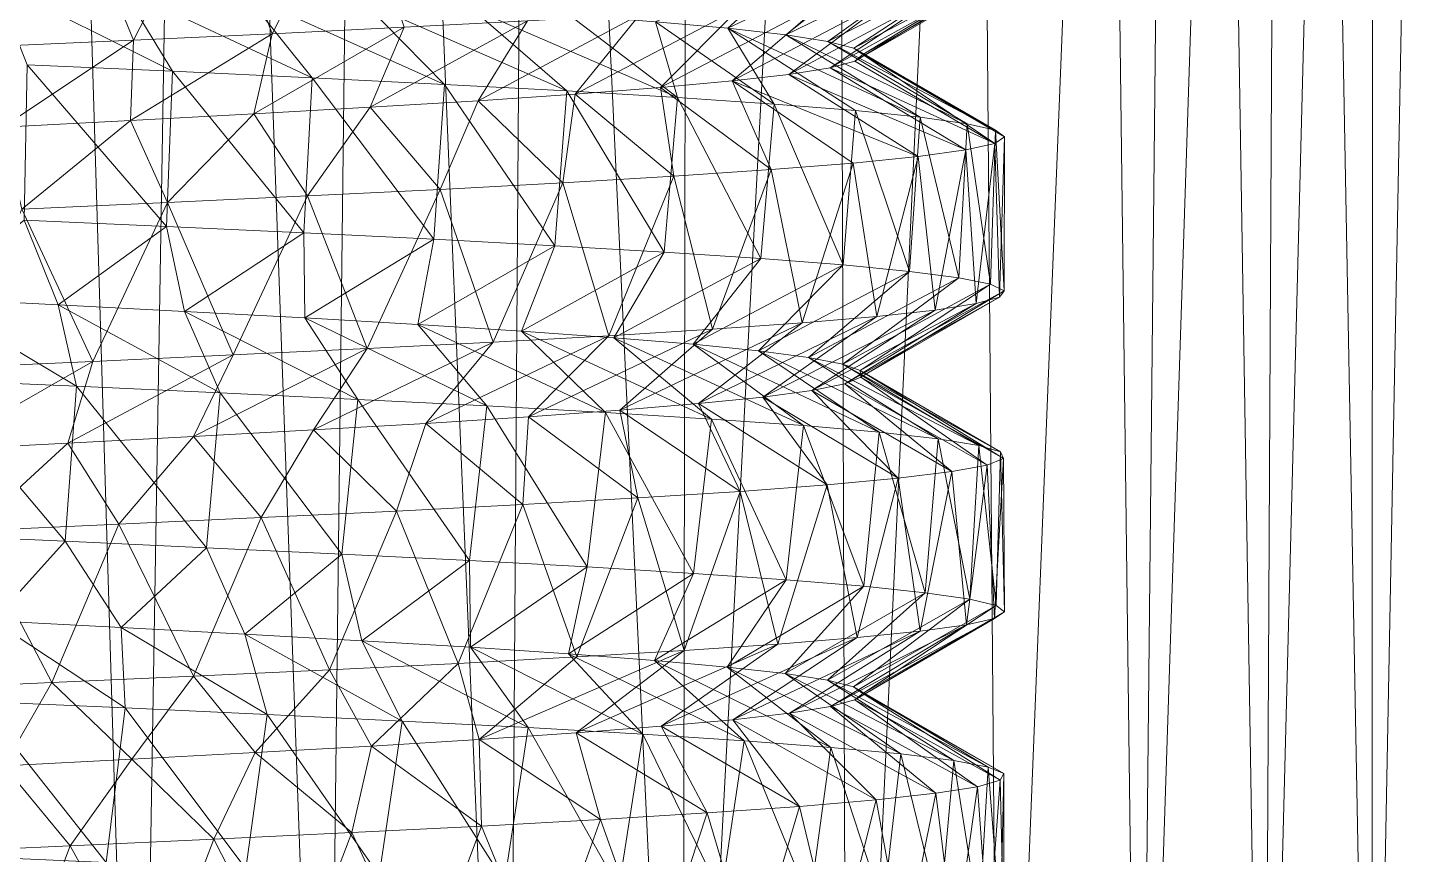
# Model space of a CAD drawing. Header units: millimetres. Extents: x -104 to 115, y -53 to 68.
# Drawn here: x 8.24 to 29.69, y -41.31 to -28.54 of the extents above; entities that cross this region are included whole.
import ezdxf

# ---------------------------------------------------------------- set-up
doc = ezdxf.new("R2010")
doc.units = ezdxf.units.MM

msp = doc.modelspace()

# ---------------------------------------------------------------- linework, layer by layer
at = {"color": 7, "lineweight": 0}
for points in [[(8.201, 5.105, -54.715), (6.998, -52.538, -54.806), (9.95, -52.538, -54.485), (8.201, 5.105, -54.715)], [(8.201, 5.105, -0.132), (9.95, -52.538, -0.361), (6.998, -52.538, -0.04), (8.201, 5.105, -0.132)], [(8.201, 5.105, -54.715), (9.95, -52.538, -54.485), (10.863, 2.443, -54.32), (8.201, 5.105, -54.715)], [(10.863, 2.443, -0.527), (9.95, -52.538, -0.361), (8.201, 5.105, -0.132), (10.863, 2.443, -0.527)], [(10.863, 2.443, -54.32), (9.95, -52.538, -54.485), (12.85, -52.538, -53.847), (10.863, 2.443, -54.32)], [(10.863, 2.443, -0.527), (12.85, -52.538, -1), (9.95, -52.538, -0.361), (10.863, 2.443, -0.527)], [(10.863, 2.443, -54.32), (12.85, -52.538, -53.847), (13.474, -0.167, -53.666), (10.863, 2.443, -54.32)], [(13.474, -0.167, -1.181), (12.85, -52.538, -1), (10.863, 2.443, -0.527), (13.474, -0.167, -1.181)], [(13.474, -0.167, -53.666), (12.85, -52.538, -53.847), (15.664, -52.538, -52.899), (13.474, -0.167, -53.666)], [(13.474, -0.167, -1.181), (15.664, -52.538, -1.948), (12.85, -52.538, -1), (13.474, -0.167, -1.181)], [(13.474, -0.167, -53.666), (15.664, -52.538, -52.899), (16.008, -2.701, -52.759), (13.474, -0.167, -53.666)], [(16.008, -2.701, -2.087), (15.664, -52.538, -1.948), (13.474, -0.167, -1.181), (16.008, -2.701, -2.087)], [(16.008, -2.701, -52.759), (15.664, -52.538, -52.899), (18.359, -52.538, -51.652), (16.008, -2.701, -52.759)], [(16.008, -2.701, -2.087), (18.359, -52.538, -3.194), (15.664, -52.538, -1.948), (16.008, -2.701, -2.087)], [(16.008, -2.701, -52.759), (18.359, -52.538, -51.652), (18.441, -5.134, -51.609), (16.008, -2.701, -52.759)], [(18.441, -5.134, -3.238), (18.359, -52.538, -3.194), (16.008, -2.701, -2.087), (18.441, -5.134, -3.238)], [(18.441, -5.134, -51.609), (18.359, -52.538, -51.652), (20.749, -7.442, -50.225), (18.441, -5.134, -51.609)], [(20.749, -7.442, -4.622), (18.359, -52.538, -3.194), (18.441, -5.134, -3.238), (20.749, -7.442, -4.622)], [(20.749, -7.442, -50.225), (18.359, -52.538, -51.652), (20.903, -52.538, -50.121), (20.749, -7.442, -50.225)], [(20.749, -7.442, -4.622), (20.903, -52.538, -4.725), (18.359, -52.538, -3.194), (20.749, -7.442, -4.622)], [(20.749, -7.442, -50.225), (20.903, -52.538, -50.121), (22.911, -9.604, -48.622), (20.749, -7.442, -50.225)], [(22.911, -9.604, -6.225), (20.903, -52.538, -4.725), (20.749, -7.442, -4.622), (22.911, -9.604, -6.225)], [(22.911, -9.604, -48.622), (20.903, -52.538, -50.121), (23.267, -52.538, -48.324), (22.911, -9.604, -48.622)], [(22.911, -9.604, -6.225), (23.267, -52.538, -6.522), (20.903, -52.538, -4.725), (22.911, -9.604, -6.225)], [(22.911, -9.604, -48.622), (23.267, -52.538, -48.324), (24.905, -11.598, -46.815), (22.911, -9.604, -48.622)], [(24.905, -11.598, -8.032), (23.267, -52.538, -6.522), (22.911, -9.604, -6.225), (24.905, -11.598, -8.032)], [(24.905, -11.598, -46.815), (23.267, -52.538, -48.324), (25.423, -52.538, -46.282), (24.905, -11.598, -46.815)], [(24.905, -11.598, -8.032), (25.423, -52.538, -8.564), (23.267, -52.538, -6.522), (24.905, -11.598, -8.032)], [(24.905, -11.598, -46.815), (25.423, -52.538, -46.282), (25.833, -12.526, -45.84), (24.905, -11.598, -46.815)], [(25.833, -12.526, -9.007), (25.423, -52.538, -8.564), (24.905, -11.598, -8.032), (25.833, -12.526, -9.007)], [(25.833, -12.526, -45.84), (25.423, -52.538, -46.282), (26.712, -13.405, -44.82), (25.833, -12.526, -45.84)], [(26.712, -13.405, -10.026), (25.423, -52.538, -8.564), (25.833, -12.526, -9.007), (26.712, -13.405, -10.026)], [(26.712, -13.405, -44.82), (25.423, -52.538, -46.282), (27.345, -52.538, -44.019), (26.712, -13.405, -44.82)], [(26.712, -13.405, -10.026), (27.345, -52.538, -10.827), (25.423, -52.538, -8.564), (26.712, -13.405, -10.026)], [(26.712, -13.405, -44.82), (27.345, -52.538, -44.019), (27.54, -14.233, -43.759), (26.712, -13.405, -44.82)], [(27.54, -14.233, -11.087), (27.345, -52.538, -10.827), (26.712, -13.405, -10.026), (27.54, -14.233, -11.087)], [(27.54, -14.233, -43.759), (27.345, -52.538, -44.019), (28.315, -15.008, -42.659), (27.54, -14.233, -43.759)], [(28.315, -15.008, -12.188), (27.345, -52.538, -10.827), (27.54, -14.233, -11.087), (28.315, -15.008, -12.188)], [(28.315, -15.008, -42.659), (27.345, -52.538, -44.019), (29.011, -52.538, -41.562), (28.315, -15.008, -42.659)], [(28.315, -15.008, -12.188), (29.011, -52.538, -13.285), (27.345, -52.538, -10.827), (28.315, -15.008, -12.188)], [(28.315, -15.008, -42.659), (29.011, -52.538, -41.562), (29.035, -15.728, -41.522), (28.315, -15.008, -42.659)], [(29.035, -15.728, -13.325), (29.011, -52.538, -13.285), (28.315, -15.008, -12.188), (29.035, -15.728, -13.325)], [(29.035, -15.728, -41.522), (29.011, -52.538, -41.562), (29.699, -16.392, -40.351), (29.035, -15.728, -41.522)], [(29.699, -16.392, -14.496), (29.011, -52.538, -13.285), (29.035, -15.728, -13.325), (29.699, -16.392, -14.496)], [(29.699, -16.392, -40.351), (29.011, -52.538, -41.562), (30.402, -52.538, -38.938), (29.699, -16.392, -40.351)], [(29.699, -16.392, -14.496), (30.402, -52.538, -15.909), (29.011, -52.538, -13.285), (29.699, -16.392, -14.496)], [(13.265, -26.165, -43.475), (12.016, -28.628, -44.02), (11.134, -26.266, -44.339), (13.265, -26.165, -43.475)], [(13.265, -26.165, -43.475), (14.056, -28.529, -43.068), (12.016, -28.628, -44.02), (13.265, -26.165, -43.475)], [(8.909, -26.368, -44.922), (9.872, -28.727, -44.707), (7.659, -28.827, -45.119), (8.909, -26.368, -44.922)], [(11.134, -26.266, -44.339), (9.872, -28.727, -44.707), (8.909, -26.368, -44.922), (11.134, -26.266, -44.339)], [(11.134, -26.266, -44.339), (12.016, -28.628, -44.02), (9.872, -28.727, -44.707), (11.134, -26.266, -44.339)], [(20.501, -27.238, -17.774), (17.94, -28.442, -17.941), (19.061, -28.544, -19.626), (20.501, -27.238, -17.774)], [(20.501, -27.238, -17.774), (19.061, -28.544, -19.626), (21.597, -27.337, -19.74), (20.501, -27.238, -17.774)], [(21.597, -27.337, -19.74), (19.061, -28.544, -19.626), (19.955, -28.645, -21.441), (21.597, -27.337, -19.74)], [(21.597, -27.337, -19.74), (19.955, -28.645, -21.441), (22.438, -27.436, -21.828), (21.597, -27.337, -19.74)], [(22.438, -27.436, -21.828), (19.955, -28.645, -21.441), (20.606, -28.747, -23.357), (22.438, -27.436, -21.828)], [(22.438, -27.436, -21.828), (20.606, -28.747, -23.357), (23.008, -27.536, -24.006), (22.438, -27.436, -21.828)], [(23.008, -27.536, -24.006), (20.606, -28.747, -23.357), (21.005, -28.849, -25.341), (23.008, -27.536, -24.006)], [(23.008, -27.536, -24.006), (21.005, -28.849, -25.341), (23.299, -27.635, -26.239), (23.008, -27.536, -24.006)], [(23.299, -27.635, -26.239), (21.005, -28.849, -25.341), (21.144, -28.951, -27.359), (23.299, -27.635, -26.239)], [(23.299, -27.635, -26.239), (21.144, -28.951, -27.359), (23.307, -27.734, -28.49), (23.299, -27.635, -26.239)], [(10.472, -29.208, -10.302), (9.703, -27.933, -12.364), (7.723, -27.831, -11.949), (10.472, -29.208, -10.302)], [(10.472, -29.208, -10.302), (7.723, -27.831, -11.949), (8.226, -29.107, -9.806), (10.472, -29.208, -10.302)], [(23.03, -27.834, -30.725), (21.022, -29.052, -29.379), (20.639, -29.154, -31.366), (23.03, -27.834, -30.725)], [(23.03, -27.834, -30.725), (20.639, -29.154, -31.366), (22.474, -27.933, -32.906), (23.03, -27.834, -30.725)], [(23.307, -27.734, -28.49), (21.144, -28.951, -27.359), (21.022, -29.052, -29.379), (23.307, -27.734, -28.49)], [(23.307, -27.734, -28.49), (21.022, -29.052, -29.379), (23.03, -27.834, -30.725), (23.307, -27.734, -28.49)], [(12.635, -29.309, -11.083), (11.613, -28.035, -13.031), (9.703, -27.933, -12.364), (12.635, -29.309, -11.083)], [(12.635, -29.309, -11.083), (9.703, -27.933, -12.364), (10.472, -29.208, -10.302), (12.635, -29.309, -11.083)], [(14.68, -29.411, -12.136), (13.421, -28.137, -13.94), (11.613, -28.035, -13.031), (14.68, -29.411, -12.136)], [(14.68, -29.411, -12.136), (11.613, -28.035, -13.031), (12.635, -29.309, -11.083), (14.68, -29.411, -12.136)], [(21.648, -28.032, -35.001), (20.003, -29.256, -33.287), (19.124, -29.358, -35.109), (21.648, -28.032, -35.001)], [(21.648, -28.032, -35.001), (19.124, -29.358, -35.109), (20.564, -28.132, -36.974), (21.648, -28.032, -35.001)], [(22.474, -27.933, -32.906), (20.639, -29.154, -31.366), (20.003, -29.256, -33.287), (22.474, -27.933, -32.906)], [(22.474, -27.933, -32.906), (20.003, -29.256, -33.287), (21.648, -28.032, -35.001), (22.474, -27.933, -32.906)], [(16.572, -29.512, -13.443), (15.097, -28.238, -15.074), (13.421, -28.137, -13.94), (16.572, -29.512, -13.443)], [(16.572, -29.512, -13.443), (13.421, -28.137, -13.94), (14.68, -29.411, -12.136), (16.572, -29.512, -13.443)], [(18.28, -29.614, -14.984), (16.611, -28.34, -16.416), (15.097, -28.238, -15.074), (18.28, -29.614, -14.984)], [(18.28, -29.614, -14.984), (15.097, -28.238, -15.074), (16.572, -29.512, -13.443), (18.28, -29.614, -14.984)], [(19.24, -28.231, -38.795), (18.018, -29.46, -36.803), (16.701, -29.561, -38.34), (19.24, -28.231, -38.795)], [(19.24, -28.231, -38.795), (16.701, -29.561, -38.34), (17.697, -28.33, -40.434), (19.24, -28.231, -38.795)], [(20.564, -28.132, -36.974), (19.124, -29.358, -35.109), (18.018, -29.46, -36.803), (20.564, -28.132, -36.974)], [(20.564, -28.132, -36.974), (18.018, -29.46, -36.803), (19.24, -28.231, -38.795), (20.564, -28.132, -36.974)], [(15.96, -28.429, -41.866), (15.197, -29.663, -39.694), (13.531, -29.765, -40.842), (15.96, -28.429, -41.866)], [(15.96, -28.429, -41.866), (13.531, -29.765, -40.842), (14.056, -28.529, -43.068), (15.96, -28.429, -41.866)], [(17.697, -28.33, -40.434), (16.701, -29.561, -38.34), (15.197, -29.663, -39.694), (17.697, -28.33, -40.434)], [(17.697, -28.33, -40.434), (15.197, -29.663, -39.694), (15.96, -28.429, -41.866), (17.697, -28.33, -40.434)], [(18.28, -29.614, -14.984), (17.94, -28.442, -17.941), (16.611, -28.34, -16.416), (18.28, -29.614, -14.984)], [(19.775, -29.715, -16.731), (19.061, -28.544, -19.626), (17.94, -28.442, -17.941), (19.775, -29.715, -16.731)], [(19.775, -29.715, -16.731), (17.94, -28.442, -17.941), (18.28, -29.614, -14.984), (19.775, -29.715, -16.731)], [(9.872, -28.727, -44.707), (7.849, -30.07, -42.879), (7.659, -28.827, -45.119), (9.872, -28.727, -44.707)], [(9.872, -28.727, -44.707), (9.826, -29.968, -42.448), (7.849, -30.07, -42.879), (9.872, -28.727, -44.707)], [(12.016, -28.628, -44.02), (11.731, -29.867, -41.765), (9.826, -29.968, -42.448), (12.016, -28.628, -44.02)], [(12.016, -28.628, -44.02), (9.826, -29.968, -42.448), (9.872, -28.727, -44.707), (12.016, -28.628, -44.02)], [(14.056, -28.529, -43.068), (13.531, -29.765, -40.842), (11.731, -29.867, -41.765), (14.056, -28.529, -43.068)], [(14.056, -28.529, -43.068), (11.731, -29.867, -41.765), (12.016, -28.628, -44.02), (14.056, -28.529, -43.068)], [(22.033, -29.918, -20.727), (19.955, -28.645, -21.441), (19.061, -28.544, -19.626), (22.033, -29.918, -20.727)], [(22.033, -29.918, -20.727), (19.061, -28.544, -19.626), (21.033, -29.817, -18.656), (22.033, -29.918, -20.727)], [(21.033, -29.817, -18.656), (19.061, -28.544, -19.626), (19.775, -29.715, -16.731), (21.033, -29.817, -18.656)], [(22.758, -30.019, -22.91), (20.606, -28.747, -23.357), (19.955, -28.645, -21.441), (22.758, -30.019, -22.91)], [(22.758, -30.019, -22.91), (19.955, -28.645, -21.441), (22.033, -29.918, -20.727), (22.758, -30.019, -22.91)], [(23.195, -30.121, -25.168), (21.005, -28.849, -25.341), (20.606, -28.747, -23.357), (23.195, -30.121, -25.168)], [(23.195, -30.121, -25.168), (20.606, -28.747, -23.357), (22.758, -30.019, -22.91), (23.195, -30.121, -25.168)], [(23.338, -30.222, -27.464), (21.144, -28.951, -27.359), (21.005, -28.849, -25.341), (23.338, -30.222, -27.464)], [(23.338, -30.222, -27.464), (21.005, -28.849, -25.341), (23.195, -30.121, -25.168), (23.338, -30.222, -27.464)], [(23.185, -30.324, -29.758), (21.022, -29.052, -29.379), (21.144, -28.951, -27.359), (23.185, -30.324, -29.758)], [(23.185, -30.324, -29.758), (21.144, -28.951, -27.359), (23.338, -30.222, -27.464), (23.185, -30.324, -29.758)], [(8.226, -29.107, -9.806), (8.181, -31.507, -9.799), (10.381, -31.607, -10.276), (8.226, -29.107, -9.806)], [(8.226, -29.107, -9.806), (10.381, -31.607, -10.276), (10.472, -29.208, -10.302), (8.226, -29.107, -9.806)], [(22.737, -30.425, -32.014), (20.003, -29.256, -33.287), (20.639, -29.154, -31.366), (22.737, -30.425, -32.014)], [(23.185, -30.324, -29.758), (20.639, -29.154, -31.366), (21.022, -29.052, -29.379), (23.185, -30.324, -29.758)], [(22.737, -30.425, -32.014), (20.639, -29.154, -31.366), (23.185, -30.324, -29.758), (22.737, -30.425, -32.014)], [(10.472, -29.208, -10.302), (10.381, -31.607, -10.276), (12.504, -31.706, -11.026), (10.472, -29.208, -10.302)], [(10.472, -29.208, -10.302), (12.504, -31.706, -11.026), (12.635, -29.309, -11.083), (10.472, -29.208, -10.302)], [(12.635, -29.309, -11.083), (12.504, -31.706, -11.026), (14.515, -31.805, -12.038), (12.635, -29.309, -11.083)], [(12.635, -29.309, -11.083), (14.515, -31.805, -12.038), (14.68, -29.411, -12.136), (12.635, -29.309, -11.083)], [(19.727, -30.729, -38.18), (18.018, -29.46, -36.803), (19.124, -29.358, -35.109), (19.727, -30.729, -38.18)], [(22.003, -30.527, -34.194), (19.124, -29.358, -35.109), (20.003, -29.256, -33.287), (22.003, -30.527, -34.194)], [(19.727, -30.729, -38.18), (19.124, -29.358, -35.109), (20.994, -30.628, -36.26), (19.727, -30.729, -38.18)], [(20.994, -30.628, -36.26), (19.124, -29.358, -35.109), (22.003, -30.527, -34.194), (20.994, -30.628, -36.26)], [(22.003, -30.527, -34.194), (20.003, -29.256, -33.287), (22.737, -30.425, -32.014), (22.003, -30.527, -34.194)], [(14.68, -29.411, -12.136), (14.515, -31.805, -12.038), (16.383, -31.905, -13.295), (14.68, -29.411, -12.136)], [(14.68, -29.411, -12.136), (16.383, -31.905, -13.295), (16.572, -29.512, -13.443), (14.68, -29.411, -12.136)], [(16.509, -30.932, -41.453), (15.197, -29.663, -39.694), (16.701, -29.561, -38.34), (16.509, -30.932, -41.453)], [(16.572, -29.512, -13.443), (16.383, -31.905, -13.295), (18.077, -32.004, -14.778), (16.572, -29.512, -13.443)], [(16.509, -30.932, -41.453), (16.701, -29.561, -38.34), (18.224, -30.831, -39.921), (16.509, -30.932, -41.453)], [(16.572, -29.512, -13.443), (18.077, -32.004, -14.778), (18.28, -29.614, -14.984), (16.572, -29.512, -13.443)], [(18.224, -30.831, -39.921), (16.701, -29.561, -38.34), (18.018, -29.46, -36.803), (18.224, -30.831, -39.921)], [(18.224, -30.831, -39.921), (18.018, -29.46, -36.803), (19.727, -30.729, -38.18), (18.224, -30.831, -39.921)], [(12.562, -31.135, -43.796), (11.731, -29.867, -41.765), (13.531, -29.765, -40.842), (12.562, -31.135, -43.796)], [(12.562, -31.135, -43.796), (13.531, -29.765, -40.842), (14.611, -31.034, -42.752), (12.562, -31.135, -43.796)], [(14.611, -31.034, -42.752), (13.531, -29.765, -40.842), (15.197, -29.663, -39.694), (14.611, -31.034, -42.752)], [(14.611, -31.034, -42.752), (15.197, -29.663, -39.694), (16.509, -30.932, -41.453), (14.611, -31.034, -42.752)], [(18.28, -29.614, -14.984), (18.077, -32.004, -14.778), (19.57, -32.103, -16.463), (18.28, -29.614, -14.984)], [(18.28, -29.614, -14.984), (19.57, -32.103, -16.463), (19.775, -29.715, -16.731), (18.28, -29.614, -14.984)], [(19.775, -29.715, -16.731), (19.57, -32.103, -16.463), (20.84, -32.202, -18.322), (19.775, -29.715, -16.731)], [(19.775, -29.715, -16.731), (20.84, -32.202, -18.322), (21.033, -29.817, -18.656), (19.775, -29.715, -16.731)], [(8.147, -31.338, -45.053), (7.849, -30.07, -42.879), (9.826, -29.968, -42.448), (8.147, -31.338, -45.053)], [(8.147, -31.338, -45.053), (9.826, -29.968, -42.448), (10.395, -31.237, -44.567), (8.147, -31.338, -45.053)], [(10.395, -31.237, -44.567), (9.826, -29.968, -42.448), (11.731, -29.867, -41.765), (10.395, -31.237, -44.567)], [(10.395, -31.237, -44.567), (11.731, -29.867, -41.765), (12.562, -31.135, -43.796), (10.395, -31.237, -44.567)], [(21.033, -29.817, -18.656), (20.84, -32.202, -18.322), (21.865, -32.302, -20.327), (21.033, -29.817, -18.656)], [(21.033, -29.817, -18.656), (21.865, -32.302, -20.327), (22.033, -29.918, -20.727), (21.033, -29.817, -18.656)], [(22.033, -29.918, -20.727), (21.865, -32.302, -20.327), (22.629, -32.401, -22.444), (22.033, -29.918, -20.727)], [(22.033, -29.918, -20.727), (22.629, -32.401, -22.444), (22.758, -30.019, -22.91), (22.033, -29.918, -20.727)], [(22.758, -30.019, -22.91), (22.629, -32.401, -22.444), (23.12, -32.5, -24.641), (22.758, -30.019, -22.91)], [(22.758, -30.019, -22.91), (23.12, -32.5, -24.641), (23.195, -30.121, -25.168), (22.758, -30.019, -22.91)], [(23.195, -30.121, -25.168), (23.12, -32.5, -24.641), (23.33, -32.6, -26.883), (23.195, -30.121, -25.168)], [(23.338, -30.222, -27.464), (23.256, -32.699, -29.133), (23.185, -30.324, -29.758), (23.338, -30.222, -27.464)], [(23.195, -30.121, -25.168), (23.33, -32.6, -26.883), (23.338, -30.222, -27.464), (23.195, -30.121, -25.168)], [(23.338, -30.222, -27.464), (23.33, -32.6, -26.883), (23.256, -32.699, -29.133), (23.338, -30.222, -27.464)], [(22.737, -30.425, -32.014), (22.265, -32.898, -33.516), (22.003, -30.527, -34.194), (22.737, -30.425, -32.014)], [(22.737, -30.425, -32.014), (22.899, -32.798, -31.356), (22.265, -32.898, -33.516), (22.737, -30.425, -32.014)], [(23.185, -30.324, -29.758), (22.899, -32.798, -31.356), (22.737, -30.425, -32.014), (23.185, -30.324, -29.758)], [(23.185, -30.324, -29.758), (23.256, -32.699, -29.133), (22.899, -32.798, -31.356), (23.185, -30.324, -29.758)], [(20.994, -30.628, -36.26), (20.209, -33.096, -37.512), (19.727, -30.729, -38.18), (20.994, -30.628, -36.26)], [(20.994, -30.628, -36.26), (21.363, -32.997, -35.579), (20.209, -33.096, -37.512), (20.994, -30.628, -36.26)], [(22.003, -30.527, -34.194), (21.363, -32.997, -35.579), (20.994, -30.628, -36.26), (22.003, -30.527, -34.194)], [(22.003, -30.527, -34.194), (22.265, -32.898, -33.516), (21.363, -32.997, -35.579), (22.003, -30.527, -34.194)], [(18.224, -30.831, -39.921), (17.219, -33.295, -40.867), (16.509, -30.932, -41.453), (18.224, -30.831, -39.921)], [(18.224, -30.831, -39.921), (18.82, -33.195, -39.284), (17.219, -33.295, -40.867), (18.224, -30.831, -39.921)], [(19.727, -30.729, -38.18), (18.82, -33.195, -39.284), (18.224, -30.831, -39.921), (19.727, -30.729, -38.18)], [(19.727, -30.729, -38.18), (20.209, -33.096, -37.512), (18.82, -33.195, -39.284), (19.727, -30.729, -38.18)], [(14.611, -31.034, -42.752), (13.485, -33.493, -43.367), (12.562, -31.135, -43.796), (14.611, -31.034, -42.752)], [(14.611, -31.034, -42.752), (15.431, -33.394, -42.235), (13.485, -33.493, -43.367), (14.611, -31.034, -42.752)], [(16.509, -30.932, -41.453), (15.431, -33.394, -42.235), (14.611, -31.034, -42.752), (16.509, -30.932, -41.453)], [(16.509, -30.932, -41.453), (17.219, -33.295, -40.867), (15.431, -33.394, -42.235), (16.509, -30.932, -41.453)], [(10.395, -31.237, -44.567), (9.244, -33.692, -44.854), (8.147, -31.338, -45.053), (10.395, -31.237, -44.567)], [(10.395, -31.237, -44.567), (11.411, -33.593, -44.244), (9.244, -33.692, -44.854), (10.395, -31.237, -44.567)], [(12.562, -31.135, -43.796), (11.411, -33.593, -44.244), (10.395, -31.237, -44.567), (12.562, -31.135, -43.796)], [(12.562, -31.135, -43.796), (13.485, -33.493, -43.367), (11.411, -33.593, -44.244), (12.562, -31.135, -43.796)], [(8.181, -31.507, -9.799), (6.706, -32.716, -11.838), (8.709, -32.818, -12.122), (8.181, -31.507, -9.799)], [(8.147, -31.338, -45.053), (9.244, -33.692, -44.854), (7.017, -33.791, -45.185), (8.147, -31.338, -45.053)], [(8.181, -31.507, -9.799), (8.709, -32.818, -12.122), (10.381, -31.607, -10.276), (8.181, -31.507, -9.799)], [(10.381, -31.607, -10.276), (8.709, -32.818, -12.122), (10.659, -32.92, -12.663), (10.381, -31.607, -10.276)], [(10.381, -31.607, -10.276), (10.659, -32.92, -12.663), (12.504, -31.706, -11.026), (10.381, -31.607, -10.276)], [(12.504, -31.706, -11.026), (10.659, -32.92, -12.663), (12.522, -33.021, -13.451), (12.504, -31.706, -11.026)], [(12.504, -31.706, -11.026), (12.522, -33.021, -13.451), (14.515, -31.805, -12.038), (12.504, -31.706, -11.026)], [(14.515, -31.805, -12.038), (12.522, -33.021, -13.451), (14.268, -33.123, -14.474), (14.515, -31.805, -12.038)], [(14.515, -31.805, -12.038), (14.268, -33.123, -14.474), (16.383, -31.905, -13.295), (14.515, -31.805, -12.038)], [(16.383, -31.905, -13.295), (14.268, -33.123, -14.474), (15.868, -33.225, -15.713), (16.383, -31.905, -13.295)], [(16.383, -31.905, -13.295), (15.868, -33.225, -15.713), (18.077, -32.004, -14.778), (16.383, -31.905, -13.295)], [(18.077, -32.004, -14.778), (15.868, -33.225, -15.713), (17.294, -33.327, -17.149), (18.077, -32.004, -14.778)], [(18.077, -32.004, -14.778), (17.294, -33.327, -17.149), (19.57, -32.103, -16.463), (18.077, -32.004, -14.778)], [(19.57, -32.103, -16.463), (17.294, -33.327, -17.149), (18.522, -33.428, -18.757), (19.57, -32.103, -16.463)], [(19.57, -32.103, -16.463), (18.522, -33.428, -18.757), (20.84, -32.202, -18.322), (19.57, -32.103, -16.463)], [(20.84, -32.202, -18.322), (18.522, -33.428, -18.757), (19.533, -33.53, -20.51), (20.84, -32.202, -18.322)], [(20.84, -32.202, -18.322), (19.533, -33.53, -20.51), (21.865, -32.302, -20.327), (20.84, -32.202, -18.322)], [(21.865, -32.302, -20.327), (19.533, -33.53, -20.51), (20.308, -33.632, -22.379), (21.865, -32.302, -20.327)], [(21.865, -32.302, -20.327), (20.308, -33.632, -22.379), (22.629, -32.401, -22.444), (21.865, -32.302, -20.327)], [(22.629, -32.401, -22.444), (20.308, -33.632, -22.379), (20.836, -33.734, -24.332), (22.629, -32.401, -22.444)], [(22.629, -32.401, -22.444), (20.836, -33.734, -24.332), (23.12, -32.5, -24.641), (22.629, -32.401, -22.444)], [(23.12, -32.5, -24.641), (20.836, -33.734, -24.332), (21.107, -33.835, -26.337), (23.12, -32.5, -24.641)], [(23.12, -32.5, -24.641), (21.107, -33.835, -26.337), (23.33, -32.6, -26.883), (23.12, -32.5, -24.641)], [(23.33, -32.6, -26.883), (21.107, -33.835, -26.337), (21.117, -33.937, -28.361), (23.33, -32.6, -26.883)], [(23.33, -32.6, -26.883), (21.117, -33.937, -28.361), (23.256, -32.699, -29.133), (23.33, -32.6, -26.883)], [(8.988, -34.077, -9.94), (8.709, -32.818, -12.122), (6.706, -32.716, -11.838), (8.988, -34.077, -9.94)], [(8.988, -34.077, -9.94), (6.706, -32.716, -11.838), (6.708, -33.975, -9.638), (8.988, -34.077, -9.94)], [(22.899, -32.798, -31.356), (20.865, -34.039, -30.368), (20.356, -34.141, -32.327), (22.899, -32.798, -31.356)], [(22.899, -32.798, -31.356), (20.356, -34.141, -32.327), (22.265, -32.898, -33.516), (22.899, -32.798, -31.356)], [(23.256, -32.699, -29.133), (21.117, -33.937, -28.361), (20.865, -34.039, -30.368), (23.256, -32.699, -29.133)], [(23.256, -32.699, -29.133), (20.865, -34.039, -30.368), (22.899, -32.798, -31.356), (23.256, -32.699, -29.133)], [(11.211, -34.178, -10.533), (10.659, -32.92, -12.663), (8.709, -32.818, -12.122), (11.211, -34.178, -10.533)], [(11.211, -34.178, -10.533), (8.709, -32.818, -12.122), (8.988, -34.077, -9.94), (11.211, -34.178, -10.533)], [(13.338, -34.28, -11.407), (12.522, -33.021, -13.451), (10.659, -32.92, -12.663), (13.338, -34.28, -11.407)], [(13.338, -34.28, -11.407), (10.659, -32.92, -12.663), (11.211, -34.178, -10.533), (13.338, -34.28, -11.407)], [(15.335, -34.381, -12.548), (14.268, -33.123, -14.474), (12.522, -33.021, -13.451), (15.335, -34.381, -12.548)], [(15.335, -34.381, -12.548), (12.522, -33.021, -13.451), (13.338, -34.28, -11.407), (15.335, -34.381, -12.548)], [(21.363, -32.997, -35.579), (19.598, -34.243, -34.203), (18.604, -34.344, -35.965), (21.363, -32.997, -35.579)], [(21.363, -32.997, -35.579), (18.604, -34.344, -35.965), (20.209, -33.096, -37.512), (21.363, -32.997, -35.579)], [(22.265, -32.898, -33.516), (20.356, -34.141, -32.327), (19.598, -34.243, -34.203), (22.265, -32.898, -33.516)], [(22.265, -32.898, -33.516), (19.598, -34.243, -34.203), (21.363, -32.997, -35.579), (22.265, -32.898, -33.516)], [(17.168, -34.483, -13.936), (15.868, -33.225, -15.713), (14.268, -33.123, -14.474), (17.168, -34.483, -13.936)], [(17.168, -34.483, -13.936), (14.268, -33.123, -14.474), (15.335, -34.381, -12.548), (17.168, -34.483, -13.936)], [(18.808, -34.584, -15.549), (17.294, -33.327, -17.149), (15.868, -33.225, -15.713), (18.808, -34.584, -15.549)], [(18.808, -34.584, -15.549), (15.868, -33.225, -15.713), (17.168, -34.483, -13.936), (18.808, -34.584, -15.549)], [(18.82, -33.195, -39.284), (17.391, -34.446, -37.585), (15.979, -34.548, -39.034), (18.82, -33.195, -39.284)], [(18.82, -33.195, -39.284), (15.979, -34.548, -39.034), (17.219, -33.295, -40.867), (18.82, -33.195, -39.284)], [(20.209, -33.096, -37.512), (18.604, -34.344, -35.965), (17.391, -34.446, -37.585), (20.209, -33.096, -37.512)], [(20.209, -33.096, -37.512), (17.391, -34.446, -37.585), (18.82, -33.195, -39.284), (20.209, -33.096, -37.512)], [(15.431, -33.394, -42.235), (14.392, -34.65, -40.289), (12.655, -34.751, -41.328), (15.431, -33.394, -42.235)], [(15.431, -33.394, -42.235), (12.655, -34.751, -41.328), (13.485, -33.493, -43.367), (15.431, -33.394, -42.235)], [(17.219, -33.295, -40.867), (15.979, -34.548, -39.034), (14.392, -34.65, -40.289), (17.219, -33.295, -40.867)], [(17.219, -33.295, -40.867), (14.392, -34.65, -40.289), (15.431, -33.394, -42.235), (17.219, -33.295, -40.867)], [(20.226, -34.685, -17.36), (18.522, -33.428, -18.757), (17.294, -33.327, -17.149), (20.226, -34.685, -17.36)], [(20.226, -34.685, -17.36), (17.294, -33.327, -17.149), (18.808, -34.584, -15.549), (20.226, -34.685, -17.36)], [(21.399, -34.787, -19.338), (19.533, -33.53, -20.51), (18.522, -33.428, -18.757), (21.399, -34.787, -19.338)], [(21.399, -34.787, -19.338), (18.522, -33.428, -18.757), (20.226, -34.685, -17.36), (21.399, -34.787, -19.338)], [(11.411, -33.593, -44.244), (10.799, -34.853, -42.134), (8.855, -34.955, -42.693), (11.411, -33.593, -44.244)], [(11.411, -33.593, -44.244), (8.855, -34.955, -42.693), (9.244, -33.692, -44.854), (11.411, -33.593, -44.244)], [(13.485, -33.493, -43.367), (12.655, -34.751, -41.328), (10.799, -34.853, -42.134), (13.485, -33.493, -43.367)], [(13.485, -33.493, -43.367), (10.799, -34.853, -42.134), (11.411, -33.593, -44.244), (13.485, -33.493, -43.367)], [(22.308, -34.888, -21.451), (20.308, -33.632, -22.379), (19.533, -33.53, -20.51), (22.308, -34.888, -21.451)], [(22.308, -34.888, -21.451), (19.533, -33.53, -20.51), (21.399, -34.787, -19.338), (22.308, -34.888, -21.451)], [(22.937, -34.99, -23.663), (20.836, -33.734, -24.332), (20.308, -33.632, -22.379), (22.937, -34.99, -23.663)], [(22.937, -34.99, -23.663), (20.308, -33.632, -22.379), (22.308, -34.888, -21.451), (22.937, -34.99, -23.663)], [(9.244, -33.692, -44.854), (8.855, -34.955, -42.693), (6.854, -35.057, -42.997), (9.244, -33.692, -44.854)], [(9.244, -33.692, -44.854), (6.854, -35.057, -42.997), (7.017, -33.791, -45.185), (9.244, -33.692, -44.854)], [(23.276, -35.091, -25.938), (21.107, -33.835, -26.337), (20.836, -33.734, -24.332), (23.276, -35.091, -25.938)], [(23.276, -35.091, -25.938), (20.836, -33.734, -24.332), (22.937, -34.99, -23.663), (23.276, -35.091, -25.938)], [(23.32, -35.193, -28.237), (21.117, -33.937, -28.361), (21.107, -33.835, -26.337), (23.32, -35.193, -28.237)], [(23.32, -35.193, -28.237), (21.107, -33.835, -26.337), (23.276, -35.091, -25.938), (23.32, -35.193, -28.237)], [(6.708, -33.975, -9.638), (6.582, -36.373, -9.63), (8.817, -36.472, -9.907), (6.708, -33.975, -9.638)], [(6.708, -33.975, -9.638), (8.817, -36.472, -9.907), (8.988, -34.077, -9.94), (6.708, -33.975, -9.638)], [(8.988, -34.077, -9.94), (8.817, -36.472, -9.907), (10.998, -36.571, -10.463), (8.988, -34.077, -9.94)], [(8.988, -34.077, -9.94), (10.998, -36.571, -10.463), (11.211, -34.178, -10.533), (8.988, -34.077, -9.94)], [(22.522, -35.395, -32.757), (20.356, -34.141, -32.327), (20.865, -34.039, -30.368), (22.522, -35.395, -32.757)], [(23.067, -35.294, -30.523), (20.865, -34.039, -30.368), (21.117, -33.937, -28.361), (23.067, -35.294, -30.523)], [(22.522, -35.395, -32.757), (20.865, -34.039, -30.368), (23.067, -35.294, -30.523), (22.522, -35.395, -32.757)], [(23.067, -35.294, -30.523), (21.117, -33.937, -28.361), (23.32, -35.193, -28.237), (23.067, -35.294, -30.523)], [(11.211, -34.178, -10.533), (10.998, -36.571, -10.463), (13.092, -36.671, -11.29), (11.211, -34.178, -10.533)], [(11.211, -34.178, -10.533), (13.092, -36.671, -11.29), (13.338, -34.28, -11.407), (11.211, -34.178, -10.533)], [(13.338, -34.28, -11.407), (13.092, -36.671, -11.29), (15.066, -36.77, -12.374), (13.338, -34.28, -11.407)], [(13.338, -34.28, -11.407), (15.066, -36.77, -12.374), (15.335, -34.381, -12.548), (13.338, -34.28, -11.407)], [(20.596, -35.598, -36.924), (18.604, -34.344, -35.965), (19.598, -34.243, -34.203), (20.596, -35.598, -36.924)], [(21.693, -35.497, -34.903), (19.598, -34.243, -34.203), (20.356, -34.141, -32.327), (21.693, -35.497, -34.903)], [(20.596, -35.598, -36.924), (19.598, -34.243, -34.203), (21.693, -35.497, -34.903), (20.596, -35.598, -36.924)], [(21.693, -35.497, -34.903), (20.356, -34.141, -32.327), (22.522, -35.395, -32.757), (21.693, -35.497, -34.903)], [(15.335, -34.381, -12.548), (15.066, -36.77, -12.374), (16.886, -36.869, -13.698), (15.335, -34.381, -12.548)], [(15.335, -34.381, -12.548), (16.886, -36.869, -13.698), (17.168, -34.483, -13.936), (15.335, -34.381, -12.548)], [(17.669, -35.801, -40.46), (15.979, -34.548, -39.034), (17.391, -34.446, -37.585), (17.669, -35.801, -40.46)], [(17.168, -34.483, -13.936), (16.886, -36.869, -13.698), (18.526, -36.969, -15.241), (17.168, -34.483, -13.936)], [(17.168, -34.483, -13.936), (18.526, -36.969, -15.241), (18.808, -34.584, -15.549), (17.168, -34.483, -13.936)], [(19.247, -35.7, -38.787), (17.391, -34.446, -37.585), (18.604, -34.344, -35.965), (19.247, -35.7, -38.787)], [(17.669, -35.801, -40.46), (17.391, -34.446, -37.585), (19.247, -35.7, -38.787), (17.669, -35.801, -40.46)], [(19.247, -35.7, -38.787), (18.604, -34.344, -35.965), (20.596, -35.598, -36.924), (19.247, -35.7, -38.787)], [(13.937, -36.004, -43.132), (12.655, -34.751, -41.328), (14.392, -34.65, -40.289), (13.937, -36.004, -43.132)], [(13.937, -36.004, -43.132), (14.392, -34.65, -40.289), (15.89, -35.903, -41.917), (13.937, -36.004, -43.132)], [(15.89, -35.903, -41.917), (14.392, -34.65, -40.289), (15.979, -34.548, -39.034), (15.89, -35.903, -41.917)], [(15.89, -35.903, -41.917), (15.979, -34.548, -39.034), (17.669, -35.801, -40.46), (15.89, -35.903, -41.917)], [(18.808, -34.584, -15.549), (18.526, -36.969, -15.241), (19.958, -37.068, -16.978), (18.808, -34.584, -15.549)], [(18.808, -34.584, -15.549), (19.958, -37.068, -16.978), (20.226, -34.685, -17.36), (18.808, -34.584, -15.549)], [(20.226, -34.685, -17.36), (19.958, -37.068, -16.978), (21.159, -37.167, -18.882), (20.226, -34.685, -17.36)], [(20.226, -34.685, -17.36), (21.159, -37.167, -18.882), (21.399, -34.787, -19.338), (20.226, -34.685, -17.36)], [(7.379, -36.308, -45.151), (6.854, -35.057, -42.997), (8.855, -34.955, -42.693), (7.379, -36.308, -45.151)], [(7.379, -36.308, -45.151), (8.855, -34.955, -42.693), (9.646, -36.207, -44.763), (7.379, -36.308, -45.151)], [(9.646, -36.207, -44.763), (8.855, -34.955, -42.693), (10.799, -34.853, -42.134), (9.646, -36.207, -44.763)], [(9.646, -36.207, -44.763), (10.799, -34.853, -42.134), (11.844, -36.106, -44.086), (9.646, -36.207, -44.763)], [(11.844, -36.106, -44.086), (10.799, -34.853, -42.134), (12.655, -34.751, -41.328), (11.844, -36.106, -44.086)], [(11.844, -36.106, -44.086), (12.655, -34.751, -41.328), (13.937, -36.004, -43.132), (11.844, -36.106, -44.086)], [(21.399, -34.787, -19.338), (21.159, -37.167, -18.882), (22.111, -37.266, -20.923), (21.399, -34.787, -19.338)], [(21.399, -34.787, -19.338), (22.111, -37.266, -20.923), (22.308, -34.888, -21.451), (21.399, -34.787, -19.338)], [(22.308, -34.888, -21.451), (22.111, -37.266, -20.923), (22.798, -37.366, -23.067), (22.308, -34.888, -21.451)], [(22.308, -34.888, -21.451), (22.798, -37.366, -23.067), (22.937, -34.99, -23.663), (22.308, -34.888, -21.451)], [(22.937, -34.99, -23.663), (22.798, -37.366, -23.067), (23.209, -37.465, -25.28), (22.937, -34.99, -23.663)], [(22.937, -34.99, -23.663), (23.209, -37.465, -25.28), (23.276, -35.091, -25.938), (22.937, -34.99, -23.663)], [(23.276, -35.091, -25.938), (23.209, -37.465, -25.28), (23.338, -37.564, -27.528), (23.276, -35.091, -25.938)], [(23.276, -35.091, -25.938), (23.338, -37.564, -27.528), (23.32, -35.193, -28.237), (23.276, -35.091, -25.938)], [(23.067, -35.294, -30.523), (22.746, -37.763, -31.982), (22.522, -35.395, -32.757), (23.067, -35.294, -30.523)], [(23.067, -35.294, -30.523), (23.183, -37.664, -29.774), (22.746, -37.763, -31.982), (23.067, -35.294, -30.523)], [(23.32, -35.193, -28.237), (23.183, -37.664, -29.774), (23.067, -35.294, -30.523), (23.32, -35.193, -28.237)], [(23.32, -35.193, -28.237), (23.338, -37.564, -27.528), (23.183, -37.664, -29.774), (23.32, -35.193, -28.237)], [(20.596, -35.598, -36.924), (19.834, -38.061, -38.037), (19.247, -35.7, -38.787), (20.596, -35.598, -36.924)], [(20.596, -35.598, -36.924), (21.058, -37.961, -36.147), (19.834, -38.061, -38.037), (20.596, -35.598, -36.924)], [(21.693, -35.497, -34.903), (21.058, -37.961, -36.147), (20.596, -35.598, -36.924), (21.693, -35.497, -34.903)], [(21.693, -35.497, -34.903), (22.034, -37.862, -34.118), (21.058, -37.961, -36.147), (21.693, -35.497, -34.903)], [(22.522, -35.395, -32.757), (22.034, -37.862, -34.118), (21.693, -35.497, -34.903), (22.522, -35.395, -32.757)], [(22.522, -35.395, -32.757), (22.746, -37.763, -31.982), (22.034, -37.862, -34.118), (22.522, -35.395, -32.757)], [(17.669, -35.801, -40.46), (16.725, -38.259, -41.281), (15.89, -35.903, -41.917), (17.669, -35.801, -40.46)], [(17.669, -35.801, -40.46), (18.382, -38.16, -39.757), (16.725, -38.259, -41.281), (17.669, -35.801, -40.46)], [(19.247, -35.7, -38.787), (18.382, -38.16, -39.757), (17.669, -35.801, -40.46), (19.247, -35.7, -38.787)], [(19.247, -35.7, -38.787), (19.834, -38.061, -38.037), (18.382, -38.16, -39.757), (19.247, -35.7, -38.787)], [(13.937, -36.004, -43.132), (12.903, -38.458, -43.645), (11.844, -36.106, -44.086), (13.937, -36.004, -43.132)], [(13.937, -36.004, -43.132), (14.889, -38.359, -42.584), (12.903, -38.458, -43.645), (13.937, -36.004, -43.132)], [(15.89, -35.903, -41.917), (14.889, -38.359, -42.584), (13.937, -36.004, -43.132), (15.89, -35.903, -41.917)], [(15.89, -35.903, -41.917), (16.725, -38.259, -41.281), (14.889, -38.359, -42.584), (15.89, -35.903, -41.917)], [(9.646, -36.207, -44.763), (8.611, -38.656, -44.977), (7.379, -36.308, -45.151), (9.646, -36.207, -44.763)], [(9.646, -36.207, -44.763), (10.799, -38.557, -44.447), (8.611, -38.656, -44.977), (9.646, -36.207, -44.763)], [(11.844, -36.106, -44.086), (10.799, -38.557, -44.447), (9.646, -36.207, -44.763), (11.844, -36.106, -44.086)], [(11.844, -36.106, -44.086), (12.903, -38.458, -43.645), (10.799, -38.557, -44.447), (11.844, -36.106, -44.086)], [(7.379, -36.308, -45.151), (8.611, -38.656, -44.977), (6.374, -38.756, -45.228), (7.379, -36.308, -45.151)], [(6.582, -36.373, -9.63), (7.701, -37.703, -11.946), (8.817, -36.472, -9.907), (6.582, -36.373, -9.63)], [(8.817, -36.472, -9.907), (7.701, -37.703, -11.946), (9.682, -37.804, -12.358), (8.817, -36.472, -9.907)], [(8.817, -36.472, -9.907), (9.682, -37.804, -12.358), (10.998, -36.571, -10.463), (8.817, -36.472, -9.907)], [(10.998, -36.571, -10.463), (9.682, -37.804, -12.358), (11.593, -37.906, -13.023), (10.998, -36.571, -10.463)], [(10.998, -36.571, -10.463), (11.593, -37.906, -13.023), (13.092, -36.671, -11.29), (10.998, -36.571, -10.463)], [(13.092, -36.671, -11.29), (11.593, -37.906, -13.023), (13.403, -38.008, -13.929), (13.092, -36.671, -11.29)], [(13.092, -36.671, -11.29), (13.403, -38.008, -13.929), (15.066, -36.77, -12.374), (13.092, -36.671, -11.29)], [(15.066, -36.77, -12.374), (13.403, -38.008, -13.929), (15.08, -38.11, -15.061), (15.066, -36.77, -12.374)], [(15.066, -36.77, -12.374), (15.08, -38.11, -15.061), (16.886, -36.869, -13.698), (15.066, -36.77, -12.374)], [(16.886, -36.869, -13.698), (15.08, -38.11, -15.061), (16.596, -38.211, -16.401), (16.886, -36.869, -13.698)], [(16.886, -36.869, -13.698), (16.596, -38.211, -16.401), (18.526, -36.969, -15.241), (16.886, -36.869, -13.698)], [(18.526, -36.969, -15.241), (16.596, -38.211, -16.401), (17.927, -38.313, -17.925), (18.526, -36.969, -15.241)], [(18.526, -36.969, -15.241), (17.927, -38.313, -17.925), (19.958, -37.068, -16.978), (18.526, -36.969, -15.241)], [(19.958, -37.068, -16.978), (17.927, -38.313, -17.925), (19.05, -38.415, -19.608), (19.958, -37.068, -16.978)], [(19.958, -37.068, -16.978), (19.05, -38.415, -19.608), (21.159, -37.167, -18.882), (19.958, -37.068, -16.978)], [(21.159, -37.167, -18.882), (19.05, -38.415, -19.608), (19.947, -38.517, -21.422), (21.159, -37.167, -18.882)], [(21.159, -37.167, -18.882), (19.947, -38.517, -21.422), (22.111, -37.266, -20.923), (21.159, -37.167, -18.882)], [(22.111, -37.266, -20.923), (19.947, -38.517, -21.422), (20.601, -38.618, -23.336), (22.111, -37.266, -20.923)], [(22.111, -37.266, -20.923), (20.601, -38.618, -23.336), (22.798, -37.366, -23.067), (22.111, -37.266, -20.923)], [(22.798, -37.366, -23.067), (20.601, -38.618, -23.336), (21.002, -38.72, -25.32), (22.798, -37.366, -23.067)], [(22.798, -37.366, -23.067), (21.002, -38.72, -25.32), (23.209, -37.465, -25.28), (22.798, -37.366, -23.067)], [(23.209, -37.465, -25.28), (21.002, -38.72, -25.32), (21.144, -38.822, -27.338), (23.209, -37.465, -25.28)], [(23.209, -37.465, -25.28), (21.144, -38.822, -27.338), (23.338, -37.564, -27.528), (23.209, -37.465, -25.28)], [(9.744, -39.047, -10.107), (7.701, -37.703, -11.946), (7.479, -38.946, -9.707), (9.744, -39.047, -10.107)], [(9.744, -39.047, -10.107), (9.682, -37.804, -12.358), (7.701, -37.703, -11.946), (9.744, -39.047, -10.107)], [(23.183, -37.664, -29.774), (21.024, -38.924, -29.358), (20.645, -39.026, -31.345), (23.183, -37.664, -29.774)], [(23.183, -37.664, -29.774), (20.645, -39.026, -31.345), (22.746, -37.763, -31.982), (23.183, -37.664, -29.774)], [(23.338, -37.564, -27.528), (21.144, -38.822, -27.338), (21.024, -38.924, -29.358), (23.338, -37.564, -27.528)], [(23.338, -37.564, -27.528), (21.024, -38.924, -29.358), (23.183, -37.664, -29.774), (23.338, -37.564, -27.528)], [(11.938, -39.149, -10.796), (11.593, -37.906, -13.023), (9.682, -37.804, -12.358), (11.938, -39.149, -10.796)], [(11.938, -39.149, -10.796), (9.682, -37.804, -12.358), (9.744, -39.047, -10.107), (11.938, -39.149, -10.796)], [(14.026, -39.25, -11.762), (13.403, -38.008, -13.929), (11.593, -37.906, -13.023), (14.026, -39.25, -11.762)], [(14.026, -39.25, -11.762), (11.593, -37.906, -13.023), (11.938, -39.149, -10.796), (14.026, -39.25, -11.762)], [(21.058, -37.961, -36.147), (19.135, -39.229, -35.091), (18.03, -39.331, -36.786), (21.058, -37.961, -36.147)], [(21.058, -37.961, -36.147), (18.03, -39.331, -36.786), (19.834, -38.061, -38.037), (21.058, -37.961, -36.147)], [(22.034, -37.862, -34.118), (20.011, -39.127, -33.267), (19.135, -39.229, -35.091), (22.034, -37.862, -34.118)], [(22.034, -37.862, -34.118), (19.135, -39.229, -35.091), (21.058, -37.961, -36.147), (22.034, -37.862, -34.118)], [(22.746, -37.763, -31.982), (20.645, -39.026, -31.345), (20.011, -39.127, -33.267), (22.746, -37.763, -31.982)], [(22.746, -37.763, -31.982), (20.011, -39.127, -33.267), (22.034, -37.862, -34.118), (22.746, -37.763, -31.982)], [(15.971, -39.351, -12.988), (15.08, -38.11, -15.061), (13.403, -38.008, -13.929), (15.971, -39.351, -12.988)], [(15.971, -39.351, -12.988), (13.403, -38.008, -13.929), (14.026, -39.25, -11.762), (15.971, -39.351, -12.988)], [(17.743, -39.453, -14.455), (16.596, -38.211, -16.401), (15.08, -38.11, -15.061), (17.743, -39.453, -14.455)], [(17.743, -39.453, -14.455), (15.08, -38.11, -15.061), (15.971, -39.351, -12.988), (17.743, -39.453, -14.455)], [(18.382, -38.16, -39.757), (16.716, -39.433, -38.325), (15.214, -39.534, -39.68), (18.382, -38.16, -39.757)], [(18.382, -38.16, -39.757), (15.214, -39.534, -39.68), (16.725, -38.259, -41.281), (18.382, -38.16, -39.757)], [(19.834, -38.061, -38.037), (18.03, -39.331, -36.786), (16.716, -39.433, -38.325), (19.834, -38.061, -38.037)], [(19.834, -38.061, -38.037), (16.716, -39.433, -38.325), (18.382, -38.16, -39.757), (19.834, -38.061, -38.037)], [(14.889, -38.359, -42.584), (13.549, -39.636, -40.831), (12.903, -38.458, -43.645), (14.889, -38.359, -42.584)], [(14.889, -38.359, -42.584), (15.214, -39.534, -39.68), (13.549, -39.636, -40.831), (14.889, -38.359, -42.584)], [(16.725, -38.259, -41.281), (15.214, -39.534, -39.68), (14.889, -38.359, -42.584), (16.725, -38.259, -41.281)], [(19.311, -39.554, -16.138), (17.927, -38.313, -17.925), (16.596, -38.211, -16.401), (19.311, -39.554, -16.138)], [(19.311, -39.554, -16.138), (16.596, -38.211, -16.401), (17.743, -39.453, -14.455), (19.311, -39.554, -16.138)], [(20.649, -39.656, -18.008), (19.05, -38.415, -19.608), (17.927, -38.313, -17.925), (20.649, -39.656, -18.008)], [(20.649, -39.656, -18.008), (17.927, -38.313, -17.925), (19.311, -39.554, -16.138), (20.649, -39.656, -18.008)], [(10.799, -38.557, -44.447), (9.846, -39.84, -42.442), (8.611, -38.656, -44.977), (10.799, -38.557, -44.447)], [(10.799, -38.557, -44.447), (11.75, -39.738, -41.756), (9.846, -39.84, -42.442), (10.799, -38.557, -44.447)], [(12.903, -38.458, -43.645), (11.75, -39.738, -41.756), (10.799, -38.557, -44.447), (12.903, -38.458, -43.645)], [(12.903, -38.458, -43.645), (13.549, -39.636, -40.831), (11.75, -39.738, -41.756), (12.903, -38.458, -43.645)], [(21.735, -39.757, -20.035), (19.947, -38.517, -21.422), (19.05, -38.415, -19.608), (21.735, -39.757, -20.035)], [(21.735, -39.757, -20.035), (19.05, -38.415, -19.608), (20.649, -39.656, -18.008), (21.735, -39.757, -20.035)], [(22.552, -39.859, -22.185), (20.601, -38.618, -23.336), (19.947, -38.517, -21.422), (22.552, -39.859, -22.185)], [(22.552, -39.859, -22.185), (19.947, -38.517, -21.422), (21.735, -39.757, -20.035), (22.552, -39.859, -22.185)], [(8.611, -38.656, -44.977), (7.87, -39.941, -42.876), (6.374, -38.756, -45.228), (8.611, -38.656, -44.977)], [(8.611, -38.656, -44.977), (9.846, -39.84, -42.442), (7.87, -39.941, -42.876), (8.611, -38.656, -44.977)], [(23.084, -39.96, -24.423), (21.002, -38.72, -25.32), (20.601, -38.618, -23.336), (23.084, -39.96, -24.423)], [(23.084, -39.96, -24.423), (20.601, -38.618, -23.336), (22.552, -39.859, -22.185), (23.084, -39.96, -24.423)], [(23.324, -40.061, -26.71), (21.144, -38.822, -27.338), (21.002, -38.72, -25.32), (23.324, -40.061, -26.71)], [(23.324, -40.061, -26.71), (21.002, -38.72, -25.32), (23.084, -39.96, -24.423), (23.324, -40.061, -26.71)], [(23.268, -40.163, -29.009), (21.024, -38.924, -29.358), (21.144, -38.822, -27.338), (23.268, -40.163, -29.009)], [(23.268, -40.163, -29.009), (21.144, -38.822, -27.338), (23.324, -40.061, -26.71), (23.268, -40.163, -29.009)], [(7.479, -38.946, -9.707), (7.225, -41.337, -9.681), (9.448, -41.437, -10.038), (7.479, -38.946, -9.707)], [(7.479, -38.946, -9.707), (9.448, -41.437, -10.038), (9.744, -39.047, -10.107), (7.479, -38.946, -9.707)], [(22.274, -40.366, -33.491), (20.011, -39.127, -33.267), (20.645, -39.026, -31.345), (22.274, -40.366, -33.491)], [(22.916, -40.264, -31.282), (20.645, -39.026, -31.345), (21.024, -38.924, -29.358), (22.916, -40.264, -31.282)], [(22.274, -40.366, -33.491), (20.645, -39.026, -31.345), (22.916, -40.264, -31.282), (22.274, -40.366, -33.491)], [(22.916, -40.264, -31.282), (21.024, -38.924, -29.358), (23.268, -40.163, -29.009), (22.916, -40.264, -31.282)], [(9.744, -39.047, -10.107), (9.448, -41.437, -10.038), (11.608, -41.536, -10.672), (9.744, -39.047, -10.107)], [(9.744, -39.047, -10.107), (11.608, -41.536, -10.672), (11.938, -39.149, -10.796), (9.744, -39.047, -10.107)], [(11.938, -39.149, -10.796), (11.608, -41.536, -10.672), (13.671, -41.635, -11.574), (11.938, -39.149, -10.796)], [(11.938, -39.149, -10.796), (13.671, -41.635, -11.574), (14.026, -39.25, -11.762), (11.938, -39.149, -10.796)], [(14.026, -39.25, -11.762), (13.671, -41.635, -11.574), (15.604, -41.735, -12.729), (14.026, -39.25, -11.762)], [(14.026, -39.25, -11.762), (15.604, -41.735, -12.729), (15.971, -39.351, -12.988), (14.026, -39.25, -11.762)], [(20.169, -40.569, -37.57), (18.03, -39.331, -36.786), (19.135, -39.229, -35.091), (20.169, -40.569, -37.57)], [(21.353, -40.467, -35.598), (19.135, -39.229, -35.091), (20.011, -39.127, -33.267), (21.353, -40.467, -35.598)], [(20.169, -40.569, -37.57), (19.135, -39.229, -35.091), (21.353, -40.467, -35.598), (20.169, -40.569, -37.57)], [(21.353, -40.467, -35.598), (20.011, -39.127, -33.267), (22.274, -40.366, -33.491), (21.353, -40.467, -35.598)], [(17.092, -40.772, -40.976), (15.214, -39.534, -39.68), (16.716, -39.433, -38.325), (17.092, -40.772, -40.976)], [(15.971, -39.351, -12.988), (15.604, -41.735, -12.729), (17.375, -41.834, -14.118), (15.971, -39.351, -12.988)], [(15.971, -39.351, -12.988), (17.375, -41.834, -14.118), (17.743, -39.453, -14.455), (15.971, -39.351, -12.988)], [(18.741, -40.67, -39.372), (16.716, -39.433, -38.325), (18.03, -39.331, -36.786), (18.741, -40.67, -39.372)], [(17.092, -40.772, -40.976), (16.716, -39.433, -38.325), (18.741, -40.67, -39.372), (17.092, -40.772, -40.976)], [(17.743, -39.453, -14.455), (17.375, -41.834, -14.118), (18.958, -41.933, -15.719), (17.743, -39.453, -14.455)], [(17.743, -39.453, -14.455), (18.958, -41.933, -15.719), (19.311, -39.554, -16.138), (17.743, -39.453, -14.455)], [(18.741, -40.67, -39.372), (18.03, -39.331, -36.786), (20.169, -40.569, -37.57), (18.741, -40.67, -39.372)], [(13.247, -40.974, -43.483), (11.75, -39.738, -41.756), (13.549, -39.636, -40.831), (13.247, -40.974, -43.483)], [(13.247, -40.974, -43.483), (13.549, -39.636, -40.831), (15.251, -40.873, -42.354), (13.247, -40.974, -43.483)], [(15.251, -40.873, -42.354), (13.549, -39.636, -40.831), (15.214, -39.534, -39.68), (15.251, -40.873, -42.354)], [(15.251, -40.873, -42.354), (15.214, -39.534, -39.68), (17.092, -40.772, -40.976), (15.251, -40.873, -42.354)], [(19.311, -39.554, -16.138), (18.958, -41.933, -15.719), (20.326, -42.032, -17.507), (19.311, -39.554, -16.138)], [(19.311, -39.554, -16.138), (20.326, -42.032, -17.507), (20.649, -39.656, -18.008), (19.311, -39.554, -16.138)], [(20.649, -39.656, -18.008), (20.326, -42.032, -17.507), (21.458, -42.132, -19.454), (20.649, -39.656, -18.008)], [(20.649, -39.656, -18.008), (21.458, -42.132, -19.454), (21.735, -39.757, -20.035), (20.649, -39.656, -18.008)], [(8.89, -41.177, -44.926), (7.87, -39.941, -42.876), (9.846, -39.84, -42.442), (8.89, -41.177, -44.926)], [(8.89, -41.177, -44.926), (9.846, -39.84, -42.442), (11.115, -41.076, -44.345), (8.89, -41.177, -44.926)], [(11.115, -41.076, -44.345), (9.846, -39.84, -42.442), (11.75, -39.738, -41.756), (11.115, -41.076, -44.345)], [(11.115, -41.076, -44.345), (11.75, -39.738, -41.756), (13.247, -40.974, -43.483), (11.115, -41.076, -44.345)], [(21.735, -39.757, -20.035), (21.458, -42.132, -19.454), (22.335, -42.231, -21.527), (21.735, -39.757, -20.035)], [(21.735, -39.757, -20.035), (22.335, -42.231, -21.527), (22.552, -39.859, -22.185), (21.735, -39.757, -20.035)], [(22.552, -39.859, -22.185), (22.335, -42.231, -21.527), (22.944, -42.33, -23.695), (22.552, -39.859, -22.185)], [(22.552, -39.859, -22.185), (22.944, -42.33, -23.695), (23.084, -39.96, -24.423), (22.552, -39.859, -22.185)], [(6.608, -41.279, -45.215), (7.87, -39.941, -42.876), (8.89, -41.177, -44.926), (6.608, -41.279, -45.215)], [(23.084, -39.96, -24.423), (22.944, -42.33, -23.695), (23.275, -42.43, -25.921), (23.084, -39.96, -24.423)], [(23.084, -39.96, -24.423), (23.275, -42.43, -25.921), (23.324, -40.061, -26.71), (23.084, -39.96, -24.423)], [(23.324, -40.061, -26.71), (23.323, -42.529, -28.172), (23.268, -40.163, -29.009), (23.324, -40.061, -26.71)], [(23.324, -40.061, -26.71), (23.275, -42.43, -25.921), (23.323, -42.529, -28.172), (23.324, -40.061, -26.71)], [(22.916, -40.264, -31.282), (22.569, -42.727, -32.602), (22.274, -40.366, -33.491), (22.916, -40.264, -31.282)], [(22.916, -40.264, -31.282), (23.086, -42.628, -30.411), (22.569, -42.727, -32.602), (22.916, -40.264, -31.282)], [(23.268, -40.163, -29.009), (23.086, -42.628, -30.411), (22.916, -40.264, -31.282), (23.268, -40.163, -29.009)], [(23.268, -40.163, -29.009), (23.323, -42.529, -28.172), (23.086, -42.628, -30.411), (23.268, -40.163, -29.009)], [(21.353, -40.467, -35.598), (20.732, -42.926, -36.703), (20.169, -40.569, -37.57), (21.353, -40.467, -35.598)], [(21.353, -40.467, -35.598), (21.781, -42.827, -34.711), (20.732, -42.926, -36.703), (21.353, -40.467, -35.598)], [(22.274, -40.366, -33.491), (21.781, -42.827, -34.711), (21.353, -40.467, -35.598), (22.274, -40.366, -33.491)], [(22.274, -40.366, -33.491), (22.569, -42.727, -32.602), (21.781, -42.827, -34.711), (22.274, -40.366, -33.491)], [(18.741, -40.67, -39.372), (17.928, -43.125, -40.215), (17.092, -40.772, -40.976), (18.741, -40.67, -39.372)], [(18.741, -40.67, -39.372), (19.441, -43.025, -38.548), (17.928, -43.125, -40.215), (18.741, -40.67, -39.372)], [(20.169, -40.569, -37.57), (19.441, -43.025, -38.548), (18.741, -40.67, -39.372), (20.169, -40.569, -37.57)], [(20.169, -40.569, -37.57), (20.732, -42.926, -36.703), (19.441, -43.025, -38.548), (20.169, -40.569, -37.57)], [(15.251, -40.873, -42.354), (14.334, -43.323, -42.913), (13.247, -40.974, -43.483), (15.251, -40.873, -42.354)], [(15.251, -40.873, -42.354), (16.216, -43.224, -41.678), (14.334, -43.323, -42.913), (15.251, -40.873, -42.354)], [(17.092, -40.772, -40.976), (16.216, -43.224, -41.678), (15.251, -40.873, -42.354), (17.092, -40.772, -40.976)], [(17.092, -40.772, -40.976), (17.928, -43.125, -40.215), (16.216, -43.224, -41.678), (17.092, -40.772, -40.976)], [(8.89, -41.177, -44.926), (7.974, -43.621, -45.078), (6.608, -41.279, -45.215), (8.89, -41.177, -44.926)], [(8.89, -41.177, -44.926), (10.18, -43.522, -44.627), (7.974, -43.621, -45.078), (8.89, -41.177, -44.926)], [(11.115, -41.076, -44.345), (10.18, -43.522, -44.627), (8.89, -41.177, -44.926), (11.115, -41.076, -44.345)], [(11.115, -41.076, -44.345), (12.311, -43.423, -43.901), (10.18, -43.522, -44.627), (11.115, -41.076, -44.345)], [(13.247, -40.974, -43.483), (12.311, -43.423, -43.901), (11.115, -41.076, -44.345), (13.247, -40.974, -43.483)], [(13.247, -40.974, -43.483), (14.334, -43.323, -42.913), (12.311, -43.423, -43.901), (13.247, -40.974, -43.483)]]:
    msp.add_polyline3d(points, dxfattribs=at)

doc.saveas('drawing.dxf')
